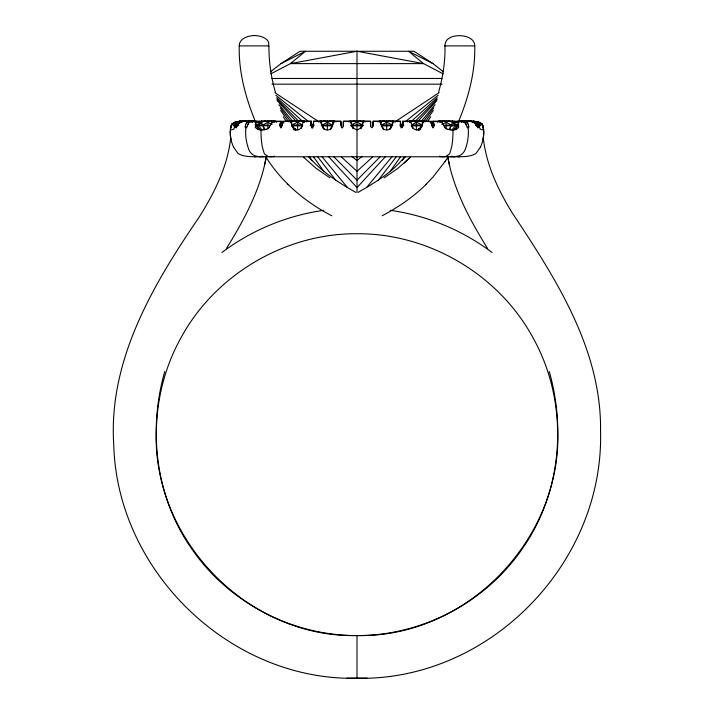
<?xml version="1.0" encoding="UTF-8"?>
<svg xmlns="http://www.w3.org/2000/svg" width="714" height="714" viewBox="0 0 714 714"><rect width="100%" height="100%" fill="white"/><g stroke="black" fill="none" stroke-linecap="round" stroke-linejoin="round"><path stroke-width="1.07" d="M343.38 121.737L343.372 123.95M357 156.75L357 130.028M370.62 121.773L370.62 121.273L362.917 121.273M370.628 123.95L370.62 121.737M389.737 129.011A5.114 5.052 -13.1 0 1 383.695 129.029L381.41 125.932L380.776 121.309L373.065 121.273L373.065 123.352M324.263 129.011A5.114 5.052 13.1 0 0 330.305 129.029L332.59 125.932L333.224 121.309L340.935 121.273L340.944 123.95M362.917 121.523L361.784 127.083M370.62 122.246C369.825 129.564 373.85 129.645 373.065 122.246M400.474 126.021L400.438 122.13M402.892 121.639L402.66 125.959L402.607 121.291L410.113 121.371M402.892 121.398L410.72 121.273L411.951 126.316L414.12 129.029A5.123 5.06 -13 0 0 420.171 129.011M301.861 126.699L303.272 121.291L311.108 121.273L311.358 126.021L311.393 122.014M311.393 121.773L311.393 121.291L303.914 121.416M313.848 121.773L313.848 121.291L320.934 121.291M458.317 122.201C468.313 98.059 475.417 72.23 474.756 45.901C474.953 39.797 468.482 36.646 463.279 35.977C457.531 35.173 450.596 35.807 446.518 40.439C443.938 44.018 445.402 48.793 444.956 52.827C444.554 66.268 442.198 79.593 438.503 92.508M276.264 121.755L275.497 121.291L282.235 121.291L281.994 125.485M422.652 121.416L430.649 121.273L430.631 122.13M342.47 127.824L343.238 126.101L343.38 122.246M231.006 139.435A35.754 35.754 0 0 1 230.256 131.331L230.336 130.028M343.372 124.057L343.247 126.021M279.852 124.709C281.021 132.947 282.262 123.183 283.351 121.273L291.374 121.362M434.112 124.093L433.443 121.567A32.157 3.668 -90 0 0 433.3 121.416L440.94 121.273L440.913 122.165M373.047 124.254L372.931 126.021M433.086 122.478L432.452 126.021M402.384 124.093L402.589 121.335M313.33 124.093L313.553 121.291L321.38 121.273L321.969 125.932L324.245 129.029M313.803 124.254L313.598 126.021M430.676 121.291C431.738 123.433 432.996 132.813 434.148 124.709M313.294 124.709L312.491 127.761L313.098 127.86M402.348 124.709L401.911 127.262L400.965 127.877M234.022 128.904A13.414 9.318 -80 0 1 230.336 129.957L231.666 124.825L235.004 122.326M468.795 126.922L468.812 126.646A4.436 3.981 31.6 0 0 468.777 126.342L468.384 124.709M230.354 129.662L231.113 125.932L232.862 123.477M279.888 124.093L280.557 121.567A32.157 3.668 -90 0 1 280.7 121.416L272.686 121.442M459.62 122.13C460.405 120.122 464.903 122.406 465.903 124.093M469.178 121.442L461.806 121.273L461.619 122.478M400.063 121.737L400.09 121.567A31.728 0.785 90 0 1 400.117 121.416L400.135 121.335M230.56 139.292C227.079 167.799 213.852 193.869 198.706 217.832C152.966 284.69 108.242 360.534 113.74 444.545C116.935 571.182 229.872 680.933 357 678.3C489.536 680.87 604.044 563.239 600.554 431.31C601.688 349.619 555.903 278.638 512.402 213.156C498.461 190.558 486.716 165.934 483.44 139.292M430.89 123.219L431.765 121.291L438.378 121.335A5.801 2.294 -87.2 0 0 438.298 121.746M264.448 165.577L266.349 156.348C260.494 189.781 244.054 220.073 226.356 248.588M230.658 127.511L231.738 124.709A5.123 5.034 -67.1 0 1 232.184 124.066L232.916 123.442L232.211 124.093A5.176 5.15 -48.5 0 0 231.711 124.7A5.194 5.114 -45.2 0 1 232.237 124.111A5.284 5.239 -5 0 0 231.747 124.718A5.194 5.176 -38.2 0 1 232.193 124.075L231.247 125.619M164.729 371.512C159.168 391.156 156.268 411.541 156.179 431.961C153.189 540.311 248.115 637.968 357 635.558C465.885 637.968 560.811 540.311 557.821 431.961C557.732 411.541 554.832 391.156 549.271 371.512M291.294 121.558L291.562 125.932L293.82 129.029M230.756 127.083L231.604 124.932M311.099 121.291L311.09 121.326A31.764 0.785 -90 0 0 311.036 121.567C309.581 123.897 313.482 132.947 311.652 124.709M255.309 124.093L255.487 126.905M262.011 129.948L258.664 125.807L261.494 120.836L274.283 120.836L276.782 121.898L274.283 120.836L274.765 122.246L270.535 120.836L262.895 125.03L255.826 125.03L265.242 120.836L272.052 124.566M294.043 129.859L292.642 125.03L290.759 122.246L291.241 120.836L304.03 120.836L306.529 121.898M336.214 121.898L333.715 120.836L320.925 120.836L320.443 122.246L324.674 120.836L332.305 125.03L331.26 128.841M365.898 121.898L363.399 120.836L350.61 120.836L350.128 122.246L354.358 120.836L363.149 125.191M395.574 121.898L393.075 120.836L380.285 120.836L379.803 122.246L384.034 120.836L392.834 125.191M425.258 121.898L422.759 120.836L409.97 120.836L409.488 122.246L413.718 120.836L422.518 125.191L421.358 125.807L411.371 125.807L411.371 125.03L419.011 120.836L423.241 122.246L421.358 125.03L419.957 129.859M240.511 120.836C239.788 120.264 231.149 126.307 234.835 125.03L237.664 125.03L240.511 120.836L253.3 120.836L255.799 121.898L253.291 120.836M360.945 128.841L362.935 123.638M390.629 128.841L391.674 125.03L393.084 122.942M449.704 129.859L451.105 125.03L452.988 122.246L452.506 120.836L439.717 120.836L437.218 121.898L439.717 120.836L439.235 122.246L443.465 120.836L451.105 125.03L458.174 125.03L448.758 120.836L441.948 124.566M421.358 126.753L420.858 127.69M433.112 125.637L433.05 125.03L434.05 125.807M477.746 127.913C488.189 120.702 459.655 118.988 458.201 121.898L460.709 120.836M280.888 125.191C281.057 126.146 281.057 125.084 279.95 125.03M310.697 125.03L310.135 125.191M471.624 120.836C474.239 123.995 484.52 124.432 477.595 127.208L480.094 125.637M245.616 124.709L245.205 126.342A4.436 3.981 -31.6 0 0 245.205 126.646L245.205 126.922M458.513 126.905L458.691 124.093M246.821 126.922L246.946 126.646A4.436 1.017 -67.4 0 0 247.133 126.342L247.749 124.709M480.433 147.093L476.229 153.135A10.996 10.166 90 0 1 474.828 154.144L471.526 155.518L466.59 156.411A76.157 70.365 90 0 1 462.967 156.669L458.102 156.777M231.47 125.155L231.934 124.432M301.129 128.538L302.629 125.03L294.989 120.836L290.759 122.246M330.314 129.448L332.305 125.807L322.326 125.807L320.916 122.942M360.49 128.538L361.989 125.807L363.149 125.637M389.674 129.448L391.674 125.807L381.695 125.807L380.276 122.942M418.859 130.359L421.358 125.807M449.106 129.448L451.105 125.807L458.174 125.807M271.811 122.326L269.356 126.905M524.058 546.272C564.836 486.082 568.88 403.838 534.188 339.935C500.336 275.595 429.703 233.264 357 233.728C284.297 233.264 213.665 275.595 179.812 339.935C145.12 403.838 149.164 486.082 189.942 546.272M301.656 127.083L299.88 129.029A5.123 5.06 13 0 1 293.829 129.011M428.882 121.737L428.998 121.567A32.121 3.668 -90 0 1 429.132 121.416L422.92 121.291M245.937 124.093C246.955 122.389 251.98 119.791 252.381 122.478M421.296 126.735L419.886 128.779M357.946 192.485C374.796 182.686 392.539 172.431 404.552 156.821M427.659 121.425L430.703 116.766M425.731 184.703L432.952 177.117L445.286 161.23M445.072 161.56L448.419 156.464M248.097 124.093C248.347 120.523 262.734 120.952 259.039 121.442M333.724 122.942L332.305 125.03L321.166 125.191M390.246 171.28L400.536 156.768M425.615 121.371L433.336 110.483M523.407 547.147C486.948 601.724 422.599 635.79 357 635.558C291.401 635.79 227.052 601.724 190.593 547.147M420.849 127.404L420.073 128.306M378.375 180.151L396.609 156.375M422.947 122.032L433.746 107.948M236.548 126.905L238.717 124.093M451.989 129.948L455.336 125.807L452.988 122.246M366.496 187.586L391.932 156.821M421.608 120.925L435.031 104.681M402.116 160.543L405.606 156.536M385.649 156.402L357 187.586L328.351 156.402M418.065 121.103L436.906 100.585M380.357 156.553L357 180.151L333.643 156.553M415.387 121.148L437.191 99.121M454.238 129.6L457.388 126.565L453.461 130.01M477.586 127.324L479.165 125.03L476.827 122.246L479.165 125.03L480.094 125.191M437.736 121.755L438.334 121.353M404.258 163.06L410.38 157.258L397.823 168.388L384.061 177.875M426.445 184.033C413.531 196.948 398.251 207.238 382.168 215.789M372.556 157.018L357 171.28L341.444 157.018M411.862 120.969L437.245 97.684M256.237 122.701L256.719 122.326A12.049 6.524 89.9 0 1 256.96 122.13M362.176 156.375L357 160.543L351.823 156.375M400.17 125.825L402.767 123.745M405.356 121.666L438.164 95.274M270.606 71.748L281.013 63.617L300.014 51.265L413.986 51.265L432.987 63.617L443.394 71.748M420.18 129.029L422.438 125.932L422.724 121.63M389.755 129.029L392.031 125.932L392.62 121.309L400.447 121.273L400.67 124.093M221.92 252.506C251.533 230.185 287.001 215.494 323.728 210.335M232.907 123.442L235.013 122.326A11.692 11.692 0 0 1 235.459 122.165L240.315 121.326L234.397 122.576M394.806 121.951L439.074 92.704M236.254 127.913L233.844 125.807L233.844 125.03L242.376 120.836M461.012 121.773L462.574 120.836M419.279 129.234L418.047 129.805M302.629 125.807L292.642 125.807L291.482 125.191L300.282 120.836L304.512 122.246L304.03 120.836M322.326 125.03L329.966 120.836L334.197 122.246L333.715 120.836M350.851 125.191L359.642 120.836L363.872 122.246L363.39 120.836M240.493 122.701L241.252 122.326M270.838 73.854L290.437 63.617L305.431 51.265L281.013 63.617M418.6 129.395L418.02 129.662M234.13 122.692L235.459 122.165L235.022 122.317M258.173 122.246L261.494 120.836M288.742 121.898L291.241 120.836M318.426 121.898L320.925 120.836M348.111 121.898L350.61 120.836M377.795 121.898L380.285 120.836M407.48 121.898L409.97 120.836M279.95 125.807L280.888 125.637M433.112 125.191L434.05 125.03M240.029 122.246L244.25 120.836L246.892 122.246L249.543 120.836L252.72 121.898M461.28 121.898L464.457 120.836L467.108 122.246L469.75 120.836L473.971 122.246L476.336 125.03L479.165 125.03L478.612 125.191L479.165 125.807M255.826 125.807L270.428 125.584L262.895 125.03L261.012 122.246M239.252 45.892L268.991 45.901M268.33 45.973C271.481 38.029 257.013 34.147 250.721 35.977C245.518 36.646 239.047 39.797 239.244 45.901C238.583 72.23 245.687 98.059 255.683 122.201M445.009 45.901L474.748 45.892M236.834 121.808L237.298 121.719M478.612 125.637L476.336 125.807L476.336 125.03L475.39 125.191M432.987 63.617L408.569 51.265L423.563 63.617L357 51.265L290.437 63.617L423.563 63.617L443.162 73.854M268.946 45.937C268.776 61.618 271.115 77.398 275.497 92.508M403.865 125.191L403.303 125.03M458.183 121.63L460.896 121.309M267.098 156.714L266.358 156.777M350.851 125.637L361.989 125.807M244.822 121.442L252.194 121.273M292.642 125.03L302.629 125.03M351.065 123.638L352.011 125.03L353.216 125.191L361.989 125.03M393.075 120.836L393.557 122.246L389.326 120.836L381.695 125.03L391.674 125.03M411.371 125.03L421.358 125.03M451.105 125.807L443.572 125.584L451.105 125.03M459.78 121.416A31.88 31.88 0 0 0 458.647 121.558A31.728 31.719 -90 0 1 459.78 121.416A31.951 31.916 86.8 0 0 458.647 121.558A32.121 31.907 89.9 0 1 459.78 121.416L458.647 121.558A21.036 21.009 -9.5 0 1 459.575 121.478L458.584 121.567A31.711 31.711 0 0 1 459.78 121.416L460.789 121.318M457.272 121.309L457.014 121.291M238.61 125.191L237.664 125.03L237.664 125.807L233.844 125.807L234.094 125.245M367.005 678.095L346.995 678.095M273.15 156.777L274.069 156.348A2.669 1.017 90 0 0 274.238 156.045M442.368 156.777L444.385 156.678A76.157 29.149 -90 0 0 445.893 156.411L449.302 154.144A10.996 4.213 -90 0 0 449.882 153.135L451.623 147.093A33.496 12.816 -90 0 0 452.997 131.331L452.962 130.109A13.566 13.539 0 0 1 447.749 129.118M259.575 156.777L261.779 156.348A2.669 2.463 -90 0 0 262.199 156.045M450.239 156.777L453.274 156.696A67.303 47.588 90 0 0 456.21 156.42C461.378 156.214 464.921 151.832 466.028 147.102A35.771 25.293 -90 0 0 468.366 131.331L468.339 130.733A21.063 14.896 -90 0 0 468.152 127.886A1.035 0.723 75.9 0 1 467.59 127.645M271.954 78.469L442.046 78.469M271.954 84.172L442.046 84.172M343.38 121.773L343.38 121.273L351.083 121.273M459.736 121.273L453.934 121.273L454.961 121.442M256.986 121.291L256.728 121.309M291.08 121.291L284.868 121.416A32.121 3.668 90 0 1 285.002 121.567L285.118 121.737M333.733 121.291L340.935 121.291M343.38 121.291L350.119 121.291M363.881 121.291L370.62 121.291M373.065 121.291L380.267 121.291M393.066 121.291L400.152 121.291L400.152 121.773M254.416 156.777L459.584 156.777M454.425 156.777L452.221 156.348A2.669 2.463 90 0 1 451.801 156.045M255.898 156.777L251.033 156.678A76.157 70.365 -90 0 1 247.41 156.411L242.474 155.518L239.172 154.144A10.996 10.166 -90 0 1 237.771 153.135L233.567 147.093M263.761 156.777L260.726 156.696A67.303 47.588 -90 0 1 257.79 156.42C252.622 156.214 249.079 151.832 247.972 147.102A35.771 25.293 90 0 1 245.634 131.331L245.661 130.733A21.063 14.896 -90 0 1 245.848 127.886A1.035 0.723 -75.9 0 0 246.41 127.645M271.632 156.777L269.615 156.678A76.157 29.149 90 0 1 268.107 156.411L264.698 154.144A10.996 4.213 90 0 1 264.118 153.135L262.377 147.093A33.496 12.816 90 0 1 261.003 131.331L261.038 130.028A13.566 13.539 0 0 0 266.251 129.118M440.85 156.777L439.931 156.348A2.669 1.017 -90 0 1 439.762 156.045M447.642 156.777L446.902 156.714M445.67 45.973L445.054 45.937M342.042 127.877L341.961 127.868M253.104 121.309L255.817 121.63M253.211 121.318L255.353 121.558A21.036 21.009 9.5 0 0 254.425 121.478L255.416 121.567A31.711 31.711 0 0 0 254.22 121.416L254.264 121.273M461.806 121.273L465.76 122.174L468.063 124.093M478.335 122.076A21.902 21.447 -70.8 0 0 474.828 121.478L473.685 121.326L478.532 122.165A11.692 11.692 0 0 1 478.987 122.326L481.789 124.093A5.123 5.034 67.1 0 1 482.298 124.691L483.664 129.921A13.414 9.318 80 0 1 479.978 128.904M475.301 121.496L479.192 122.397M390.272 210.335C426.999 215.494 462.467 230.185 492.08 252.506M476.238 121.63L476.702 121.719M478.094 122.04L482.191 124.611L483.664 129.93M295.953 129.805L294.721 129.234M478.996 122.326L480.772 123.219M452.506 120.836L455.835 122.246M295.98 129.662L295.4 129.395M472.748 122.326L473.507 122.701M331.832 215.789C305.181 202.071 281.459 182.079 265.581 156.464M308.394 156.536C321.648 171.592 338.632 182.802 356.054 192.485M251.426 120.836L252.988 121.773M282.235 121.291L283.11 123.219M329.939 177.875L316.177 168.388L303.62 157.258M274.926 92.704L319.194 121.951M275.836 95.274L308.644 121.666M311.233 123.745L313.83 125.825M481.084 123.442L481.789 124.093A5.176 5.15 48.5 0 1 482.289 124.7A5.194 5.114 45.2 0 0 481.763 124.111A5.284 5.239 5 0 1 482.253 124.718A5.194 5.176 38.2 0 0 481.807 124.075L481.093 123.442M457.763 122.701L457.281 122.326A12.049 6.524 -89.9 0 0 457.04 122.13M260.539 130.01L256.612 126.512L259.762 129.6M276.755 97.684L302.138 120.969M294.114 128.779L292.642 126.753M287.555 184.033L288.269 184.703M236.405 127.324L234.406 125.191M276.809 99.121L298.613 121.148M481.477 123.772L483.316 127.387M293.927 128.306L292.722 126.771M277.094 100.585L295.935 121.103M475.283 124.093L477.452 126.905M444.643 126.905L442.189 122.326M278.969 104.681L292.392 120.925M322.068 156.821L347.504 187.586M281.548 126.021L280.914 122.478M280.254 107.948L291.053 122.032M317.391 156.375L335.625 180.151M340.935 123.558L341.595 127.619M482.084 124.45L482.753 125.619M280.664 110.483L288.385 121.371M313.464 156.768L323.754 171.28M482.066 124.432L482.637 125.378M283.297 116.766L286.341 121.425M309.448 156.821L311.884 160.543M487.644 248.588C469.955 220.073 453.479 189.781 447.651 156.348L449.624 165.559M352.216 127.083L351.083 121.496M411.371 125.807L412.87 128.538M383.686 129.448L381.695 125.807L382.74 128.841M352.011 125.03L353.51 128.538M324.326 129.448L322.326 125.807L323.371 128.841M292.642 125.807L295.141 130.359M262.895 125.03L264.894 129.448M432.148 126.021L431.765 121.291M466.251 124.709L466.929 126.342A4.436 1.017 67.4 0 0 467.001 126.664L467.179 126.922M482.887 125.932L482.396 124.932L483.11 126.574M352.011 125.807L353.055 128.841M262.895 125.807L264.296 129.859M473.489 120.836L473.971 122.246M422.759 120.836L423.241 122.246M402.901 121.291L402.937 121.416A31.764 0.785 90 0 1 402.964 121.567C404.427 124.905 401.063 131.617 400.706 124.709M483.021 126.316L483.146 126.699M313.865 121.335L313.883 121.416A31.728 0.785 -90 0 1 313.91 121.567L313.937 121.737M311.411 121.335L311.616 124.093M400.402 126.021L400.197 124.254M254.38 122.13L254.273 121.398A31.951 31.916 -86.8 0 1 255.353 121.558A31.728 31.719 90 0 0 254.22 121.416A31.88 31.88 0 0 1 255.353 121.558A32.121 31.907 -89.9 0 0 254.22 121.416M341.069 126.021L340.953 124.316M370.753 126.021L370.628 124.093M483.601 129.243L483.583 129.029A5.293 1.589 65.8 0 1 483.503 128.931M483.664 130.028L483.717 131.331A35.754 35.754 0 0 1 482.994 139.435M283.369 122.13L283.351 121.273M273.06 121.273L273.087 122.165M313.526 126.021L313.553 121.273M340.935 123.138L340.935 122.246M479.603 125.191L479.594 125.637M477.193 125.191L477.193 125.637M457.62 125.191L457.62 125.637M456.201 125.191L456.201 125.637M454.39 125.191L454.39 125.637M452.257 125.191L452.257 125.637M449.891 125.191L449.891 125.637M447.383 125.191L447.383 125.637M446.107 120.836L446.107 128.841M444.84 125.191L444.84 125.637M433.612 125.191L433.612 125.637M420.153 125.191L420.153 125.637M417.636 125.191L417.636 125.637M416.369 120.836L416.369 129.859M415.093 125.191L415.093 125.637M412.585 125.191L412.585 125.637M390.469 125.191L390.469 125.637M387.952 125.191L387.952 125.637M386.685 120.836L386.685 129.859M385.408 125.191L385.408 125.637M382.9 125.191L382.9 125.637M360.784 125.191L360.784 125.637M358.276 125.191L358.276 125.637M357 51.265L357 120.505M357 120.836L357 129.859M357 156.357L357 191.941M357 635.656L357 677.997M355.724 125.191L355.724 125.637M353.216 125.191L353.216 125.637M331.1 125.191L331.1 125.637M328.592 125.191L328.592 125.637M327.315 120.836L327.315 129.859M326.048 125.191L326.048 125.637M323.531 125.191L323.531 125.637M301.415 125.191L301.415 125.637M298.907 125.191L298.907 125.637M297.631 120.836L297.631 129.859M296.364 125.191L296.364 125.637M293.847 125.191L293.847 125.637M280.388 125.191L280.388 125.637M269.16 125.191L269.16 125.637M267.893 120.836L267.893 128.841M266.617 125.191L266.617 125.637M264.109 125.191L264.109 125.637M261.743 125.191L261.743 125.637M259.61 125.191L259.61 125.637M257.799 125.191L257.799 125.637M256.38 125.191L256.38 125.637M236.807 125.191L236.807 125.637M246.785 122.424A6.123 3.998 86.1 0 1 246.589 121.246M238.173 121.567A31.746 31.746 0 0 1 239.395 121.416A31.987 31.951 87.1 0 0 238.235 121.558A32.157 31.943 -90 0 1 239.395 121.416A31.916 31.916 0 0 0 238.235 121.558A31.764 31.755 89.7 0 1 239.395 121.416M231.764 124.727A5.212 5.15 -39 0 1 232.228 124.111M232.273 124.147A6.497 6.024 1.1 0 1 234.192 122.835M235.004 122.335A12.04 11.754 -86.6 0 1 235.674 122.112M235.665 122.076A21.902 21.447 70.8 0 1 239.172 121.478A21.036 21.036 0 0 0 235.45 122.13M241.6 121.978A21.911 18.341 89.1 0 1 244.822 121.398M241.261 122.344A12.049 10.13 -89.8 0 1 241.644 122.192M238.521 123.781A6.497 4.909 -67.9 0 1 240.448 122.415M236.111 126.021A8.461 4.23 -62.1 0 1 234.04 128.109M256.326 121.273A5.792 5.176 88.1 0 1 256.281 121.63M233.549 147.102A33.496 30.952 -90 0 1 230.238 131.331M232.112 123.995A6.81 6.774 -17.4 0 1 234.763 122.335M230.497 128.931A5.293 1.589 -65.8 0 1 230.345 129.082M245.429 127.592A2.053 1.482 -68.7 0 1 245.295 126.887M245.482 124.62A5.168 4.177 74.4 0 1 245.839 123.995M260.074 122.576A6.123 4.623 -85.5 0 1 259.923 121.291M340.73 123.709A5.221 0.652 82.9 0 1 340.748 123.129M343.568 123.138A5.194 0.643 -82.9 0 1 343.586 123.727M350.86 122.862A6.015 1.464 -87.2 0 1 350.842 121.38M304.066 121.371A5.944 1.705 87.2 0 1 304.066 121.791M303.905 121.692A31.951 1.499 89.9 0 1 303.959 121.898M295.998 129.43A5.194 5.114 -9.4 0 1 295.069 128.806M291.232 122.79A5.962 1.705 -87.2 0 1 291.196 121.353M291.303 121.889A31.987 1.499 -89.9 0 1 291.357 121.675M302.959 121.094A6.051 0.652 88.9 0 1 302.959 121.933M294.587 129.323A5.917 3.873 1.3 0 1 293.981 128.841M295.632 129.225A6.176 3.525 12.2 0 1 294.195 128.217M291.607 122.933A6.408 1.009 -89.1 0 1 291.553 123.477M284.752 121.344A7.774 0.946 89.9 0 1 284.743 121.862M321.157 122.853A6.007 1.473 -87.2 0 1 321.139 121.38M332.902 121.139A6.015 0.91 88.9 0 1 332.902 122.067M311.384 123.406A5.239 0.527 82.9 0 1 311.411 122.87M313.535 122.888A5.212 0.518 -82.9 0 1 313.553 123.415M280.861 122.603A7.8 0.946 -89.9 0 1 280.834 121.335M280.04 125.173A5.123 0.866 85.8 0 1 280.058 124.62M275.711 121.344A5.801 2.294 87.2 0 1 275.702 121.746M261.047 129.939A13.414 9.514 -79.8 0 1 257.388 129.18M269.597 127.11A8.452 8.3 -11.2 0 1 266.34 129.341M271.793 122.192A12.04 2.588 89.3 0 1 271.945 121.996M271.972 123.245A21.902 4.177 -86.1 0 1 272.677 122.121M257.031 122.505A21.911 11.995 -89.4 0 1 259.057 121.612M255.532 124.316A6.497 3.936 71.9 0 1 256.326 122.862M257.486 128.957A8.461 6.48 -50.9 0 1 255.184 127.172M352.787 126.824A5.293 4.605 37.6 0 0 357.009 129.68A5.293 4.605 -37.6 0 0 361.213 126.824M246.919 126.967A2.053 1.321 -70.7 0 1 246.473 127.744M247.928 124.914A5.168 2.927 -78.9 0 1 248.231 124.325M467.411 121.246A6.123 3.998 -86.1 0 1 467.215 122.424M474.605 121.416A31.746 31.746 0 0 1 475.827 121.567A31.987 31.951 -87.1 0 0 474.605 121.416A31.764 31.755 -89.7 0 1 475.827 121.567A31.916 31.916 0 0 0 474.605 121.416A32.157 31.943 90 0 1 475.827 121.567M481.771 124.111A5.212 5.15 39 0 1 482.236 124.727M479.808 122.835A6.497 6.024 -1.1 0 1 481.727 124.147M478.326 122.112A12.04 11.754 86.6 0 1 478.996 122.335M469.178 121.398A21.911 18.341 -89.1 0 1 472.4 121.978M472.356 122.192A12.049 10.13 89.8 0 1 472.739 122.344M473.552 122.415A6.497 4.909 67.9 0 1 475.479 123.781M479.96 128.109A8.461 4.23 62.1 0 1 477.889 126.021M457.719 121.63A5.792 5.176 -88.1 0 1 457.674 121.273M483.762 131.331A33.496 30.952 90 0 1 480.451 147.102M474.837 121.451A21.036 21.036 0 0 1 478.55 122.13M479.237 122.335A6.81 6.774 17.4 0 1 481.888 123.995M468.705 126.887A2.053 1.482 68.7 0 1 468.571 127.592M468.161 123.995A5.168 4.177 -74.4 0 1 468.518 124.62M454.077 121.291A6.123 4.623 85.5 0 1 453.925 122.576M373.252 123.129A5.221 0.652 -82.9 0 1 373.27 123.709M370.414 123.727A5.194 0.643 82.9 0 1 370.432 123.138M363.158 121.38A6.015 1.464 87.2 0 1 363.14 122.862M409.934 121.791A5.944 1.705 -87.2 0 1 409.934 121.371M410.041 121.898A31.951 1.499 -89.9 0 1 410.095 121.692M418.931 128.806A5.194 5.114 9.4 0 1 418.002 129.43M422.804 121.353A5.962 1.705 87.2 0 1 422.768 122.79M422.643 121.675A31.987 1.499 89.9 0 1 422.697 121.889M411.041 121.933A6.051 0.652 -88.9 0 1 411.041 121.094M420.019 128.841A5.917 3.873 -1.3 0 1 419.413 129.323M419.805 128.217A6.176 3.525 -12.2 0 1 418.368 129.225M422.447 123.477A6.408 1.009 89.1 0 1 422.393 122.933M429.257 121.862A7.774 0.946 -89.9 0 1 429.248 121.344M392.861 121.38A6.007 1.473 87.2 0 1 392.843 122.853M381.097 122.067A6.015 0.91 -88.9 0 1 381.097 121.139M402.589 122.87A5.239 0.527 -82.9 0 1 402.616 123.406M400.447 123.415A5.212 0.518 82.9 0 1 400.465 122.888M433.166 121.335A7.8 0.946 89.9 0 1 433.139 122.603M433.942 124.62A5.123 0.866 -85.8 0 1 433.96 125.173M456.612 129.18A13.414 9.514 79.8 0 1 452.953 129.939M447.66 129.341A8.452 8.3 11.2 0 1 444.403 127.11M442.055 121.996A12.04 2.588 -89.3 0 1 442.207 122.192M441.323 122.121A21.902 4.177 86.1 0 1 442.028 123.245M454.943 121.612A21.911 11.995 89.4 0 1 456.969 122.505M457.674 122.862A6.497 3.936 -71.9 0 1 458.468 124.316M458.816 127.172A8.461 6.48 50.9 0 1 456.514 128.957M467.527 127.744A2.053 1.321 70.7 0 1 467.081 126.967M465.769 124.325A5.168 2.927 78.9 0 1 466.072 124.914M237.173 122.246L234.835 125.03L234.835 125.807L236.405 127.208L234.835 125.807L235.388 125.637L234.835 125.03L237.173 122.246"/></g></svg>
